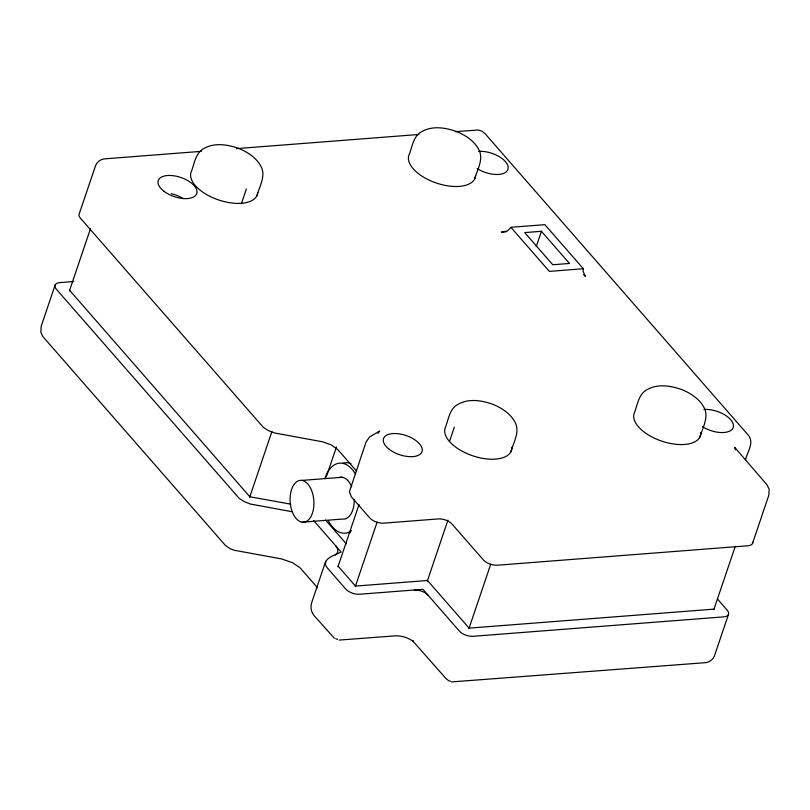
<?xml version="1.0" encoding="UTF-8"?>
<svg xmlns="http://www.w3.org/2000/svg" width="810" height="810" viewBox="0 0 810 810"><rect width="100%" height="100%" fill="white"/><g stroke="black" fill="none" stroke-linecap="round" stroke-linejoin="round"><path stroke-width="1.21" d="M506.442 231.751L501.42 232.136L507.556 230.911L510.877 227.306L544.877 224.674L583.342 268.748L583.058 271.158L585.336 276.392L583.676 274.489M313.733 520.648L341.111 552.015C335.755 554.911 320.001 559.062 327.311 567.921L345.678 588.961A10.5 5.235 18.7 0 0 359.518 594.246L422.911 589.326L459.3 631.01A10.5 5.235 18.7 0 0 473.141 636.296L723.816 616.856A10.5 5.235 18.7 0 0 727.258 610.234L717.417 598.944M55.212 284.826L41.209 326.207L40.814 332.181L42.92 336.636L225.393 545.393L229.898 548.562L233.969 550.203L281.657 558.93L292.805 562.849L300.105 567.83L317.5 587.746M69.437 290.861L90.477 228.683M241.522 203.28L246.392 188.902M256.821 195.878C259.494 186.31 266.45 175.507 260.577 165.675C255.768 157.292 247.242 151.875 238.484 148.331C227.661 144.565 214.792 142.428 204.322 148.311C195.747 152.381 194.491 163.043 191.575 170.971A35.002 17.445 18.7 0 0 219.318 200.191A35.002 17.445 18.7 0 0 257.782 192.588M249.652 497.31L271.907 431.558M326.298 476.887L336.423 446.998M325.701 561.249L311.698 602.63C310.25 606.892 311.04 611.773 313.855 615.306L334.317 638.229M337.962 566.767L359.002 504.589M474.65 178.99C477.323 169.422 484.279 158.608 478.406 148.777C473.597 140.403 465.061 134.986 456.313 131.443C445.49 127.666 432.611 125.54 422.142 131.412C413.566 135.483 412.32 146.154 409.394 154.072A35.002 17.445 18.7 0 0 437.147 183.293A35.002 17.445 18.7 0 0 475.612 175.699M355.286 586.612L377.146 522.055M449.469 441.49L454.329 427.123M536.25 246.594L541.424 231.295L524.718 232.591L552.784 264.759L569.501 263.463L541.424 231.295M427.326 581.033L447.96 520.05M510.908 451.717C513.57 442.149 520.536 431.335 514.654 421.504C509.854 413.13 501.319 407.714 492.561 404.17C481.748 400.393 468.868 398.267 458.399 404.139C449.823 408.21 448.568 418.881 445.652 426.799A35.002 17.445 18.7 0 0 474.488 456.364A35.002 17.445 18.7 0 0 511.9 447.252M468.909 628.671L490.769 564.104M699.921 437.056C702.584 427.488 709.55 416.674 703.667 406.843C698.868 398.469 690.333 393.052 681.574 389.509C670.761 385.732 657.882 383.606 647.413 389.478C638.837 393.549 637.581 404.22 634.665 412.138A35.002 17.445 18.7 0 0 663.501 441.703A35.002 17.445 18.7 0 0 700.913 432.591M745.473 460.009C747.022 452.425 754.474 442.999 748.541 435.466L485.352 133.964L482.031 131.19L478.224 130.015L455.341 131.655M713.823 609.677L735.267 546.315M728.403 614.638L714.4 656.029C712.8 660.029 708.71 662.793 704.396 662.752L451.494 681.919M752.47 543.561L768.791 495.325L769.186 489.351L767.08 484.896L734.609 447.262L735.429 449.803M377.916 433.411L379.748 431.021L369.684 436.884L366.09 441.926L349.393 491.741L351.368 496.844L369.735 517.884A10.5 5.235 18.7 0 0 383.586 523.169L438.321 518.916A10.5 5.235 18.7 0 1 452.172 524.202L483.357 559.933A10.5 5.235 18.7 0 0 497.198 565.218L747.873 545.778A10.5 5.235 18.7 0 0 752.763 542.224M335.33 555.042C338.793 553.291 338.347 548.502 335.917 546.051M201.214 151.359L105.604 158.78C101.291 158.74 97.2 161.504 95.6 165.503L79.269 213.749A10.5 5.235 18.7 0 0 80.413 218.153L263.361 427.397L268.282 430.535L274.114 432.884L322.582 441.804L331.189 444.822L337.79 449.57L356.694 471.217M236.439 148.625L418.851 134.48M73.659 281.526L59.808 282.609A10.5 5.235 18.7 0 0 56.356 289.231L239.294 498.474L244.215 501.613L250.057 503.962L292.349 511.768M583.342 268.748L549.342 271.38L510.877 227.306M301.867 480.411L342.205 477.282M302.15 522.187A20.999 11.846 85.6 0 0 312.265 492.318A20.999 11.846 85.6 0 0 291.61 489.382A20.999 11.846 85.6 0 0 302.15 522.187L342.488 519.058A20.999 11.846 85.6 0 0 354.264 499.861M714.005 609.14L469.091 628.135L427.508 580.497L355.468 586.076L338.145 566.231M339.167 640.082L395.412 635.85C401.851 635.617 408.26 637.774 413.464 641.51L412.462 640.599L445.662 678.193L448.983 680.967M290.76 504.154L249.834 496.773L69.62 290.324M325.539 520.071L346.336 543.885M703.92 409.465A20.301 10.115 18.7 0 1 729.223 418.193A20.301 10.115 18.7 0 1 728.008 431.76A20.301 10.115 18.7 0 1 702.371 426.576M478.649 151.399A20.301 10.115 18.7 0 1 503.962 160.127A20.301 10.115 18.7 0 1 502.737 173.694A20.301 10.115 18.7 0 1 477.11 168.51M171.335 193.671A20.301 10.115 18.7 0 1 183.273 198.683M350.426 532.747A35.103 19.804 85.6 0 1 348.351 532.646M342.721 463.259A35.103 19.804 85.6 0 1 350.993 463.674M351.611 530.56A35.103 19.804 85.6 0 1 328.425 520.86M324.962 478.254A35.103 19.804 85.6 0 1 355.641 474.336M339.117 477.556A20.999 11.846 85.6 0 1 351.712 486.79M414.264 589.994A10.5 5.235 18.7 0 1 428.105 595.279M337.537 639.394A2.653 1.316 18.7 0 1 335.725 638.553M450.502 681.24A2.653 1.316 18.7 0 1 449.884 680.957M389.245 449.347A20.301 10.115 18.7 0 0 421.706 452.334A20.301 10.115 18.7 0 0 397.406 433.654A20.301 10.115 18.7 0 0 389.245 449.347M163.974 191.281A20.301 10.115 18.7 0 0 196.445 194.268A20.301 10.115 18.7 0 0 172.135 175.588A20.301 10.115 18.7 0 0 163.974 191.281"/></g></svg>
